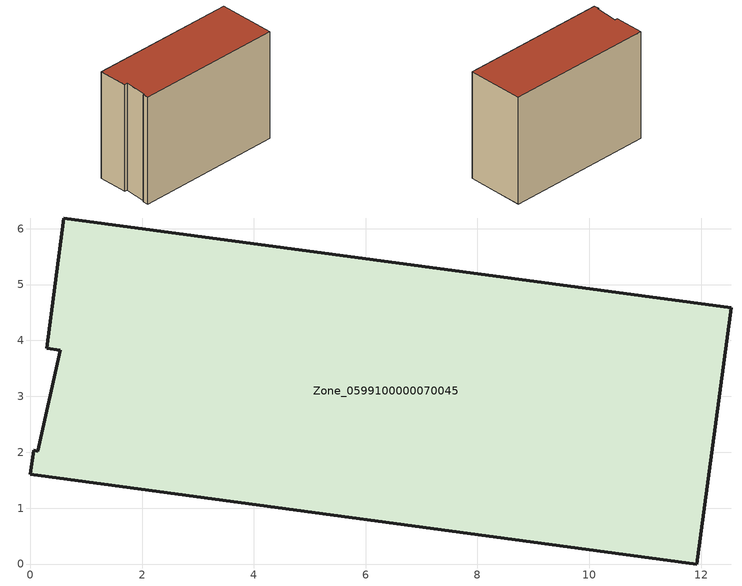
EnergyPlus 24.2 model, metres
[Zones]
Zone_0599100000070045
 floor ground (C_G): 0.06,2.03 0.14,2.02 0.54,3.83 0.29,3.86 0.6,6.19 12.54,4.58 11.92,0 0,1.61 z0
 wall outside (C_F): 0.6,6.19 0.29,3.86 0.54,3.83 0.14,2.02 0.06,2.03 0,1.61 11.92,0 12.54,4.58 0.6,6.19 z0:8.97
 roof outside (C_R): 0.14,2.02 0.06,2.03 0,1.61 11.92,0 12.54,4.58 0.6,6.19 0.29,3.86 0.54,3.83 z8.97
[BUILDING]
Pand.0599100000070045: North Axis=0; Terrain=City; Loads Convergence Tolerance Value=0.04; Temperature Convergence Tolerance Value=0.4; Solar Distribution=FullExterior; Maximum Number of Warmup Days=25; Minimum Number of Warmup Days=1
[Site:Location]
Rotterdam.The.Hague.AP_ZH_NLD Design_Conditions: Latitude=51.96; Longitude=4.45; Time Zone=1; Elevation=-4.5
[SITE:GROUNDTEMPERATURE:BUILDINGSURFACE]
18, 18, 18, 18, 18, 18, 18, 18, 18, 18, 18, 18
[MATERIAL] Thermal Absorptance=0.9; Solar Absorptance=0.7; Visible Absorptance=0.7
Name | Roughness | Thickness | Conductivity | Density | Specific Heat
G.TI.1946 | MediumSmooth | 0.15 | 1 | 540 | 1210
F.TI.1946 | Rough | 0.3 | 0.857143 | 1920 | 840
R.TI.1946 | MediumRough | 0.2 | 0.1 | 1500 | 1000
[CONSTRUCTION]
C_G: G.TI.1946
C_F: F.TI.1946
C_R: R.TI.1946
[ZONE]
Zone_0599100000070045: Type=1; Multiplier=1; Ceiling Height=Autocalculate; Volume=Autocalculate; Floor Area=autocalculate; Part of Total Floor Area=Yes
[ZONEINFILTRATION:DESIGNFLOWRATE]
Infil_Zone_0599100000070045: Zone or ZoneList or Space or SpaceList=Zone_0599100000070045; Schedule=AlwaysOn; Design Flow Rate Calculation Method=Flow/Area; Flow Rate per Floor Area=0.003; Constant Term Coefficient=1; Temperature Term Coefficient=0; Velocity Term Coefficient=0; Velocity Squared Term Coefficient=0
[HVACTEMPLATE:ZONE:IDEALLOADSAIRSYSTEM]
Zone_0599100000070045: Maximum Heating Supply Air Temperature=50; Minimum Cooling Supply Air Temperature=13; Maximum Heating Supply Air Humidity Ratio=0.0156; Minimum Cooling Supply Air Humidity Ratio=0.0077; Heating Limit=NoLimit; Cooling Limit=NoLimit; Dehumidification Control Type=ConstantSensibleHeatRatio; Cooling Sensible Heat Ratio=0.7; Dehumidification Setpoint=60; Humidification Control Type=None; Humidification Setpoint=30; Outdoor Air Method=None; Outdoor Air Flow Rate per Person=0.00944; Outdoor Air Flow Rate per Zone Floor Area=0; Outdoor Air Flow Rate per Zone=0; Demand Controlled Ventilation Type=None; Outdoor Air Economizer Type=NoEconomizer; Heat Recovery Type=None; Sensible Heat Recovery Effectiveness=0.7; Latent Heat Recovery Effectiveness=0.65
[ZONECONTROL:THERMOSTAT]
ThermostatControl_Zone_0599100000070045: Zone or ZoneList=Zone_0599100000070045; Control Type Schedule=DualSetpointControlType; Control 1=Thermostat_Zone_0599100000070045; Temperature Difference Between Cutout And Setpoint=0
[THERMOSTATSETPOINT:DUALSETPOINT]
Thermostat_Zone_0599100000070045: Heating Setpoint Temperature Schedule=HeatingSetpoint_Zone_0599100000070045; Cooling Setpoint Temperature Schedule=CoolingSetpoint_Zone_0599100000070045
[SCHEDULE:COMPACT]
HeatingSetpoint_Zone_0599100000070045: Through: 12/31, For: AllDays, Until: 24:00, 21
CoolingSetpoint_Zone_0599100000070045: Through: 12/31, For: AllDays, Until: 24:00, 24
DualSetpointControlType: Through: 12/31, For: AllDays, Until: 24:00, 4
AlwaysOn: Through: 12/31, For: AllDays, Until: 24:00, 1
